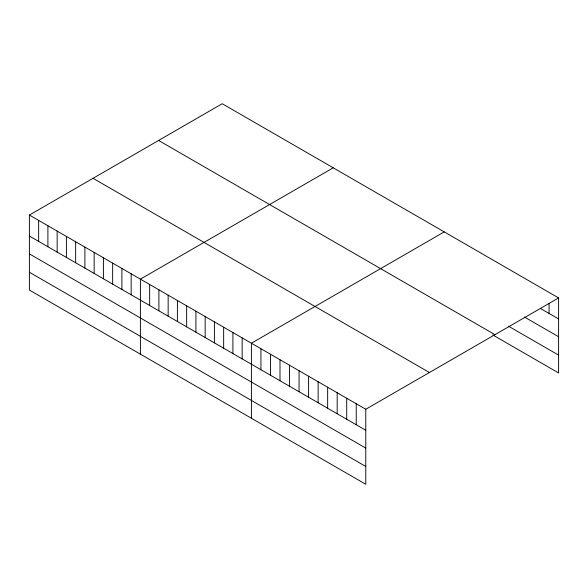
<?xml version="1.0" encoding="UTF-8"?>
<svg xmlns="http://www.w3.org/2000/svg" width="588" height="588" viewBox="0 0 588 588"><rect width="100%" height="100%" fill="white"/><g stroke="black" fill="none" stroke-linecap="round" stroke-linejoin="round"><path stroke-width="0.88" d="M29.4 215.054L365.773 409.255L365.773 484.277L29.4 290.075L29.4 215.054L222.227 103.723L558.6 297.925L558.6 372.946L492.678 334.888M333.234 167.808L140.4 279.138L140.4 354.16M444.234 231.892L251.407 343.223L251.407 418.252M365.773 409.255L558.6 297.925M540.335 308.384L558.6 318.931M524.452 317.035L558.6 336.755M508.561 326.237L558.6 355.123M158.598 140.458L494.964 334.66M93.036 178.311L429.402 372.513M29.4 236.053L365.773 430.254M29.4 253.884L365.773 448.085M29.4 272.251L365.773 466.453M549.067 303.379L549.067 313.426M356.24 403.75L356.24 424.756M346.714 398.245L346.714 419.251M337.181 392.747L337.181 413.746M327.648 387.242L327.648 408.248M318.123 381.744L318.123 402.743M308.59 376.239L308.59 397.245M299.057 370.734L299.057 391.74M289.524 365.236L289.524 386.235M279.998 359.731L279.998 380.737M270.465 354.226L270.465 375.232M260.932 348.728L260.932 369.727M242.153 337.887L242.153 358.886M232.907 332.543L232.907 353.55M223.653 327.2L223.653 348.206M214.407 321.864L214.407 342.863M205.153 316.52L205.153 337.527M195.907 311.177L195.907 332.183M186.653 305.841L186.653 326.847M177.407 300.497L177.407 321.504M168.153 295.161L168.153 316.16M158.9 289.818L158.9 310.824M149.653 284.474L149.653 305.481M131.153 273.795L131.153 294.801M121.9 268.459L121.9 289.458M112.653 263.115L112.653 284.122M103.4 257.772L103.4 278.778M94.153 252.436L94.153 273.435M84.9 247.092L84.9 268.099M75.654 241.756L75.654 262.755M66.4 236.413L66.4 257.419M57.154 231.069L57.154 252.076M47.9 225.733L47.9 246.732M38.654 220.39L38.654 241.396"/></g></svg>
